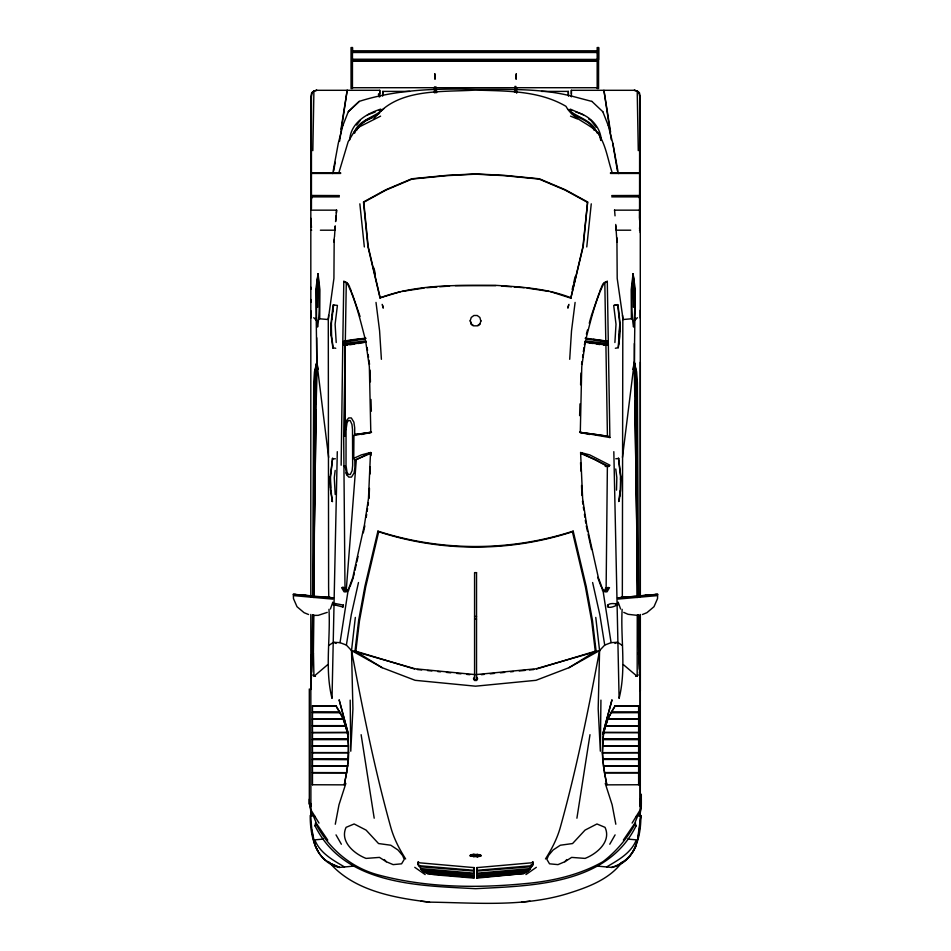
<?xml version="1.0" encoding="UTF-8"?>
<svg xmlns="http://www.w3.org/2000/svg" width="951" height="951" viewBox="0 0 951 951"><rect width="100%" height="100%" fill="white"/><g stroke="black" fill="none" stroke-linecap="round" stroke-linejoin="round"><path stroke-width="1.43" d="M310.822 302.394L310.822 287.19M314.08 597.478L314.959 382.659L315.268 371.853L316.826 362.224L315.803 289.532L318.05 273.698L319.905 289.734L319.714 318.787L328.285 319.548L328.606 587.124L328.773 597.49L333.325 597.906L331.649 597.68M316.6 289.128L316.505 317.705L317.586 327.049C320.404 309.444 318.989 291.398 318.05 273.698L316.6 289.128L317.979 274.126L317.67 307.339M352.452 47.55L352.452 88.514L351.05 88.514L351.038 47.55L352.452 47.55L352.452 50.225M379.734 96.836L379.734 90.297L315.958 90.309M470.186 855.912L471.209 854.699L473.895 854.39L479.898 854.699L480.921 855.912L477.212 856.72L470.186 855.912L474.05 855.187L480.921 855.912M470.186 855.199L474.05 855.936L474.05 856.649L470.674 855.912L471.601 854.747L474.05 854.462L474.05 855.187M471.209 856.411L471.209 855.698M471.209 855.413L471.209 854.699M471.601 856.364L470.674 855.199M471.601 854.747L470.674 855.912M473.895 856.72L473.895 856.007L477.212 856.007L477.212 856.72M473.895 854.39L473.895 855.115L477.212 855.115L477.212 854.39M480.921 855.199L477.069 855.936L477.069 856.649L479.506 856.364L480.445 855.199L477.069 854.462L477.069 855.187M479.506 856.364L480.445 855.199M479.506 854.747L480.445 855.912M479.898 856.411L479.898 855.698M479.898 855.413L479.898 854.699M516.655 93.186L516.655 87.409M568.318 95.801L568.318 91.391L541.535 91.391M597.787 68.615L597.787 87.718L351.834 87.718M351.834 60.793L597.787 60.793L351.834 60.959M597.787 55.752L597.775 50.795L351.834 50.795M598.583 47.55L598.571 88.514L597.169 88.514L597.169 47.55L598.571 47.55L598.571 59.568L351.834 59.568M616.914 237.786L617.199 278.381L622.834 317.693L622.334 597.49M637.645 597.454L636.492 382.659L636.183 371.853L634.281 362.224L635.316 289.532L633.057 273.698L631.202 289.734L631.393 318.787L622.834 319.548M638.632 784.848L638.632 772.854L604.551 772.854L606.821 784.848L638.632 784.753M639.975 207.52L639.975 172.773L610.459 172.773M639.524 672.167L640.32 690.925L640.308 614.738M640.308 596.907L640.285 310.169M640.285 232.591L640.285 210.159L614.453 210.159M313.473 597.454L314.626 382.659L314.924 371.853L316.826 362.224L328.642 457.383M348.72 590.535L346.235 590.321L344.987 587.682L343.68 436.354L345.035 436.14L345.201 344.987L366.135 342.158M310.822 310.715L310.799 596.907M341.147 465.217L342.776 343.668L365.624 340.862L366.337 341.968L344 344.94L342.776 343.668M311.595 672.167L312.534 614.917M312.629 597.18L313.711 382.777L314.472 371.889L316.838 362.188L316.719 337.771M474.299 870.331L474.311 867.633L419.724 862.83L418.25 862.034L417.988 864.602L420.33 865.79L474.299 870.331L473.895 867.526M634.793 396.353L634.365 343.513M334.193 237.786L333.92 278.381L328.285 319.548L328.606 315.34M343.739 466.394L345.058 465.669L346.723 474.727L348.744 477.081L351.478 477.129L354.105 472.932L354.889 467.357L354.83 460.343L353.76 458.334L353.938 435.522L370.807 432.17L369.345 366.67L365.624 340.862M421.531 868.643L474.276 873.244L474.299 871.092L420.734 866.801L418.476 865.386L421.935 869.678L474.264 873.993L474.252 875.514L422.66 870.902L420.485 868.477L421.935 869.678M639.548 220.156L639.666 208.673M316.79 365.172L314.163 542.522M313.854 615.119L313.39 653.349L312.285 654.775L310.906 686.194M345.035 436.14L345.201 344.987L343.68 436.354M600.937 700.126L600.343 751.207L598.191 708.768L599.582 650.555L595.766 617.425M309.325 799.149L309.325 804.32L309.313 688.952M640.201 806.436L640.308 799.149L641.307 799.113L641.307 806.389L639.785 815.899M311.464 675.044L310.858 689.487L310.799 654.847L312.332 654.847L312.95 614.738M313.224 596.907L313.497 579.076M314.305 527.08L314.959 484M315.268 464.694L316.112 409.726M316.196 403.783L316.838 362.188M312.843 150.65L313.913 91.07L316.909 90.286L313.782 91.094L311.678 92.853L310.822 96.467L310.822 289.33M337.296 451.677L332.018 698.414C324.671 669.017 330.627 639.096 328.975 609.341M342.8 342.289L343.81 281.33L346.889 282.613C355.698 300.302 360.191 319.869 365.172 338.889L342.8 342.289L344.072 341.088L353.249 339.626L365.802 338.164L365.172 338.889M345.32 341.231L346.283 282.768M622.144 609.341C620.48 639.096 626.436 669.017 619.101 698.414L613.823 451.677M317.682 291.505L318.05 273.698M312.332 654.847L313.105 615.095M640.308 804.32L640.32 614.441M619.565 331.756L619.779 323.53M620.1 323.542L618.614 344.381M616.521 490.134L616.83 477.652L615.761 468.974M620.528 479.696L620.599 476.962M620.92 476.974L620.634 489.824L619.089 501.141M333.1 604.313L333.183 605.026L333.337 603.576M579.623 415.635L579.991 403.878M580.597 384.786L580.978 373.03M382.623 95.837L382.789 91.391L409.584 91.391M369.071 498.36L369.464 488.339M370.022 474.014L370.308 466.858M655.441 594.494L657.688 594.327L657.51 598.654L653.991 606.714L646.906 612.694L642.436 614.512M638.632 772.652L638.632 739.426L602.993 739.426L602.435 752.847L603.481 765.971L638.632 765.888M602.993 739.426L602.625 745.905L638.632 745.905M637.253 615.119L637.17 676.363L623.309 664.571M334.146 242.232L334.312 239.557M334.479 236.882L335.251 225.898L334.907 230.201L320.38 230.201M371.009 455.541L371.175 452.712L370.521 452.521L361.356 454.899L353.76 458.334M569.708 359.3L571.515 330.865L575.105 302.43M591.26 203.835L586.767 246.951M634.507 289.128L633.057 273.698C632.13 291.398 630.703 309.444 633.532 327.049C635.648 309.515 634.697 291.672 633.128 274.126L633.449 307.339M639.548 228.87L640.285 218.29L640.285 96.467L639.429 92.853L637.336 91.094L634.198 90.297L637.206 91.07L639.429 92.853M622.465 457.383L634.281 362.224L635.85 371.853L636.148 382.659L637.039 597.478M417.988 864.602L418.202 861.784M346.235 590.321L356.328 459.523L371.259 453.14M336.547 210.112L335.608 221.583L336.155 215.889M514.491 92.116L514.966 86.363M515.311 92.116L515.787 86.363M336.416 213.024L336.666 210.159L310.822 210.159M400.597 291.648L379.984 297.865L367.871 246.285L363.484 201.992L385.797 189.772L411.735 178.788L446.459 175.388L475.559 173.902L504.648 175.388L539.372 178.788L565.31 189.772L587.623 201.992L582.939 246.559L570.826 298.127L550.522 291.648M587.623 201.992L583.236 246.285L570.826 298.127M595.908 865.981L611.98 867.455C635.304 861.844 641.057 836.191 640.879 815.471L637.729 837.95M640.534 815.435C639.559 832.838 637.919 854.497 620.337 863.544M528.447 870.902L476.855 875.514L476.843 873.993L529.172 869.678L530.622 868.477L525.76 872.84L476.891 877.012L477.14 873.196M476.903 878.118L476.891 877.488L524.072 873.505L476.903 878.118L477.188 875.3M602.993 739.189L603.671 732.615L605.68 725.982L638.632 725.982L638.632 739.189L602.993 739.189L603.671 732.46L605.68 726.065L638.632 726.065M355.341 617.425L351.525 650.555L352.916 708.768L350.776 751.207L350.182 700.126M347.626 765.971L348.482 746.083L312.475 746.083M414.493 668.993L355.02 650.983L358.646 620.444L364.911 586.327L377.927 531.134C441.014 551.639 510.105 551.639 573.18 531.134L586.196 586.327L592.461 620.444L596.087 650.983L536.614 668.993M355.805 651.59L359.43 621.062L365.695 586.945L378.7 531.752L377.927 531.134M312.475 772.569L346.568 772.652L348.399 759.492L312.475 759.397L348.399 759.492M331.875 319.191L332.41 314.84M332.767 311.952L333.29 307.613M332.398 501.534L330.805 489.884L330.496 477.414L332.624 458.049L330.163 477.354L330.484 489.824L332.398 501.534L332.042 498.039M335.18 470.424L334.288 477.652L335.192 494.496M476.843 873.993L477.188 871.175M342.8 606.179L342.99 607.011L343.418 605.133L335.073 603.505L334.419 604.8L342.895 607.011M618.649 341.694L619.053 338.782M615.356 348.268L618.257 347.709L619.814 336.392L620.123 323.922L618.031 304.926L613.692 305.414L616.01 324.22L614.893 342.526M618.709 501.534L620.314 489.884L620.623 477.414L618.495 458.049L620.944 477.354M619.636 496.398L620.409 490.74M639.702 815.435L641.307 803.94L641.307 794.228M476.843 873.244L476.82 871.092L530.385 866.801L532.631 865.386L529.588 868.643L476.843 873.244L477.236 870.438M532.905 861.784L533.119 864.602L530.777 865.79L476.808 870.331L477.212 867.526M581.572 364.352L581.964 361.558M582.571 357.362L582.975 354.557M583.367 351.763L583.973 347.567M584.378 344.761L585.483 340.862L608.331 343.668L609.876 437.543L579.635 432.253L589.525 434.5M585.483 340.862L581.762 366.67L580.3 432.17M589.989 734.695L576.912 818.205M339.614 141.212L347.163 90.309M366.23 517.237L366.67 514.336M367.11 511.424L367.538 508.523M367.978 505.623L368.417 502.71M332.719 173.569L338.306 143.221L342.859 125.473M622.406 645.503L617.544 642.27L611.077 642.662L604.729 645.075L599.582 650.555L568.96 667.697L536.019 680.31L475.559 686.182L415.1 680.31L382.159 667.697L351.525 650.555L346.378 645.075L340.03 642.662L348.185 589.977L352.69 577.875L364.423 525L368.465 498.657L370.521 452.521L354.83 460.343L356.328 459.523M345.177 427.784L346.735 420.271L348.672 417.941L351.323 417.929L353.891 422.161L354.687 427.748L354.711 434.595L353.938 435.522M340.969 129.241L347.198 90.297M346.378 645.075L351.299 614.655L358.479 582.535M333.73 170.823L335.192 162.276M632.95 369.428L633.746 365.101M335.287 824.232L338.984 804.796L345.855 783.422M312.475 784.753L344.298 784.848L346.568 772.854L312.475 772.854L312.475 784.848M332.826 602.173L330.413 608.997M353.724 575.937L354.343 573.156M354.961 570.386L356.197 564.823M356.815 562.041L358.051 556.478M363.294 532.845L364.839 525.891M334.514 604.313L334.693 605.074L335.073 603.505M335.168 604.337L334.55 605.383M568.508 305.271L567.842 308.136L568.971 304.379M572.169 289.508L573.168 285.217M573.822 282.352L575.153 276.622M349.718 139.856C350.681 122.952 366.278 113.799 380.721 109.115M585.935 338.889C590.916 319.869 595.409 300.302 604.218 282.613L607.297 281.33L608.307 342.289L585.935 338.889L585.317 338.164L607.047 341.088L608.307 342.289M586.398 334.098L587.468 330.045M589.275 323.269L590.714 317.86M636.314 825.373C607.38 885.048 532.275 885.702 475.559 888.686C419.082 885.631 344.452 885.203 315.197 826.122L315.494 823.007M338.746 173.141L348.137 141.77L354.057 131.927L359.74 126.685L380.602 116.141M473.016 325.706L471.244 324.386L470.222 320.665L471.244 317.468L473.907 315.494L477.2 315.494L479.875 317.468L480.885 321.2M478.091 325.706L479.875 324.386L480.885 320.665M333.575 604.456L333.219 603.481M342.859 605.93L343.418 605.133M605.716 725.649L607.808 718.956L615.19 705.737L638.632 705.737L638.632 725.732L605.716 725.732L607.808 719.158L638.632 719.158L607.808 719.051L611.208 712.477L638.632 712.477L611.208 712.561M591.07 316.505L599.249 292.765M615.796 604.099L616.45 605.383L616.319 603.861M349.98 586.743L353.415 577.328M599.724 291.363L600.973 288.165M342.871 125.52L348.316 111.636L359.228 101.377C396.817 89.382 436.45 88.395 475.559 89.346C507.62 89.525 540.12 88.17 571.492 96.099M529.172 869.678L529.588 868.643M354.723 133.081L356.387 129.146M328.701 645.503L333.575 642.27L340.03 642.662M316.505 317.705L315.696 319.5L316.635 320.035M545.482 858.943C551.913 848.803 557.357 838.342 560.567 826.443C576.663 768.527 588.407 709.589 599.582 650.555L536.019 668.779L475.559 674.639L415.1 668.779L351.525 650.555C362.7 709.589 374.444 768.527 390.54 826.443C393.75 838.342 399.194 848.803 405.625 858.943M601.389 287.095L603.041 283.838L607.297 281.33M636.35 845.177C632.07 856.138 622.703 864.126 611.481 867.407M315.851 823.685C328.606 848.482 350.86 867.514 377.951 874.837C426.048 887.735 476.689 888.377 525.974 883.538C552.638 881.101 579.421 875.027 602.898 861.725C616.51 851.371 627.565 838.057 635.613 823.007M609.769 844.226L615.095 834.883M474.513 676.934L473.455 678.717L474.513 680.5L476.606 680.5L477.652 678.717L476.606 676.934M622.013 862.177C609.627 879.069 588.776 886.914 569.399 893.048C524.322 907.444 476.106 902.737 429.543 902.142L421.079 901.156M611.208 712.311L615.19 705.737M608.093 587.326L606.227 590.393L603.707 590.607L601.626 588.087L604.812 591.867L607.047 591.819L609.484 587.67L605.395 588.182M632.106 823.067L640.201 809.848L634.579 823.614L623.345 840.113M353.808 133.104C358.872 119.339 374.314 117.876 383.824 108.699M356.649 130.311C360.869 120.563 371.877 118.97 379.568 113.193M639.393 669.278L638.002 615.095M356.601 125.056L360.179 120.373M312.285 654.775L313.45 653.266L313.937 676.363L327.798 664.571M373.826 118.911C396.829 87.73 441.169 92.366 475.559 90.072C506.289 91.153 538.551 90.274 565.976 106.322C572.918 119.196 587.314 122.394 597.062 131.927C605.989 143.97 607.57 159.304 612.361 173.141M631.393 318.787L632.201 317.896M564.811 861.725L571.646 857.398L585.055 858.408C596.883 853.82 611.6 841.469 605.026 827.346L596.955 823.97L585.043 830.104L572.561 843.549L560.329 845.225L553.078 850.016L548.465 855.531L546.884 859.383L549.523 863.817L557.987 864.625L564.811 861.725L566.796 859.549M603.73 344.975L607.118 344.94L608.331 343.668M605.228 466.418L608.711 466.465L609.96 465.217L589.751 454.899L580.597 452.521L582.642 498.657L586.684 525L598.417 577.875L602.922 589.977L611.077 642.662M616.212 603.944C604.658 601.519 604.372 611.445 616.521 605.312M608.105 607.011L608.2 606.179M615.927 603.505L615.986 604.539M634.483 320.546L637.384 317.705M348.328 111.683L359.24 101.424M359.609 125.782L365.469 120.539L372.281 117.651M311.678 92.853L313.913 91.07L312.213 92.853L311.441 96.467L311.441 208.673M378.7 531.752C441.288 552.198 509.819 552.198 572.407 531.752L573.18 531.134M332.446 458.869L335.334 458.762M470.222 320.665L471.244 323.851L473.907 325.824L477.2 325.824L479.875 323.851M525.951 874.563L536.352 867.312M618.649 458.489L615.784 458.762M568.96 667.697L596.087 650.983M606.56 866.955C618.031 860.239 631.333 852.988 636.29 839.864L627.696 839.067M634.483 320.035L635.411 319.5L634.614 317.705M635.66 676.399L638.228 674.996M380.281 298.127L368.18 246.559L363.793 202.254L386.094 190.034L412.033 179.061L446.768 175.65L475.559 174.164L504.351 175.65L539.074 179.061L565.013 190.034L587.326 202.254M614.976 643.458L617.544 642.27M327.239 612.385L318.216 615.345L313.343 615.404M367.455 114.905L375.181 112.016M379.045 110.566L381.624 109.603M379.984 297.865C416.966 284.064 457.288 285.359 496.149 285.371C521.469 287 547.277 288.426 571.135 297.865M343.014 587.326L341.623 587.67L344.06 591.819L346.295 591.867L349.481 588.087L347.4 590.607L344.88 590.393L343.014 587.326L345.712 588.182M361.594 434.5L371.472 432.253L370.807 432.17M378.32 94.28L379.734 93.971L379.734 90.309M333.646 304.712L331.317 323.982L331.626 336.452L333.219 348.102L332.636 347.757L335.751 348.268M332.03 501.141L332.434 500.951M636.278 816.208L640.38 815.423M618.186 599.071L656.761 595.671M617.472 597.929L640.237 595.897M346.616 341.017L359.169 339.174M349.849 344.773L353.891 344.143M475.108 856.471L475.904 856.162M402.059 291.422L424.063 288.046M618.091 597.882L618.851 597.775M530.04 901.156L521.564 902.142M364.043 433.323L354.711 434.595L371.472 432.253M619.351 597.68L617.674 597.906L622.109 597.442M620.979 597.525L627.101 596.919M357.933 343.501L360.37 343.204M365.481 433.145L371.211 432.479M620.242 597.668L626.103 597.109M360.358 339.031L365.66 338.449M656.654 594.434L657.688 594.327M481.384 674.687L484.285 674.402M490.11 673.831L494.484 673.403M500.297 672.832L504.672 672.393M510.497 671.822L513.397 671.537M519.222 670.966L525.047 670.396M529.41 669.968L533.784 669.54M654.942 594.589L657.01 594.399M479.684 855.9C471.185 856.661 469.2 855.329 476.439 855.448L479.708 855.9L471.434 856.09M314.829 816.208L310.228 815.471C310.05 836.191 315.815 861.844 339.127 867.455L355.21 865.981M323.423 839.067L314.829 839.864C319.786 852.988 333.088 860.239 344.547 866.955M479.684 856.09L475.5 854.735L475.559 855.745M652.291 594.839L655.287 594.565M311.678 197.856L310.822 197.939L311.583 198.7L311.06 197.772L311.678 197.772M644.873 595.492L649.058 595.124M652.588 594.803L640.106 595.908M476.867 876.014L527.662 871.496M602.399 590.535L604.884 590.321L606.132 587.682L607.38 466.394L594.779 459.523L581.085 453.627M626.043 597.109L635.399 596.313M636.481 596.099L641.39 595.683M641.236 595.695L645.931 595.29M649.699 594.969L653.325 594.672M645.717 595.314L649.973 594.946M653.004 594.696L655.798 594.47M426.94 287.713L436.854 286.988M439.683 286.774L449.597 286.049M614.928 304.879L617.674 304.617L619.802 323.982L618.257 347.709M607.582 605.133L608.141 605.93M604.765 341.159L607.047 341.088M611.743 195.561L639.666 195.478M351.834 52.281L597.787 52.281L597.787 50.795M351.834 52.495L597.787 52.495M351.834 59.378L597.775 59.568L597.787 55.61M351.941 59.83L597.692 59.83M571.373 93.971L571.373 90.309L635.161 90.309M340.648 172.773L311.143 172.773L311.143 207.52M311.143 173.451L340.648 173.451M610.459 173.451L639.975 173.451L639.975 172.773M310.822 196.881L339.364 196.881M611.743 196.881L640.285 196.881M639.441 197.772L640.059 197.772L639.524 198.7L640.285 197.939L639.429 197.856M310.822 230.201L311.666 230.201M630.739 230.201L616.212 230.201L615.832 225.91M639.452 230.201L640.285 230.201L640.285 318.11M455.267 285.633L495.851 285.633M636.956 542.522L634.317 365.172M474.573 616.45L476.534 616.45M474.573 619.172L476.534 619.172M638.501 637.015L638.775 654.847L640.308 654.847M339.899 712.311L335.929 705.737L312.475 705.737L312.475 725.732M312.475 705.832L335.929 705.832L343.311 719.051M615.19 705.832L638.632 705.832M312.475 712.228L339.899 712.228M611.208 712.228L638.632 712.311M339.899 712.477L312.475 712.477L339.899 712.561C342.146 713.333 349.445 738.487 343.311 719.253L312.475 719.158M312.475 719.051L343.311 718.956M312.475 725.649L345.403 725.649M312.475 725.982L345.427 725.982L347.448 732.46L348.125 739.189L312.475 739.189L312.475 725.982L345.427 726.065L347.448 732.555L348.125 739.189M312.475 732.46L347.448 732.46M603.671 732.46L638.632 732.46M312.475 732.71L347.448 732.555M603.671 732.555L638.632 732.615M312.475 752.574L348.672 752.574L348.125 739.426L312.475 739.426L312.475 772.652M312.475 739.509L348.125 739.509L348.482 745.905L312.475 745.905M602.993 739.509L638.632 739.509M638.632 746.178L602.625 746.083L602.435 752.657L638.632 752.574M312.475 752.752L348.672 752.752L348.399 759.243L312.475 759.243M638.632 752.752L602.435 752.752L602.72 759.243L638.632 759.397L602.72 759.492L604.551 772.652L603.481 766.173L638.632 766.173M602.72 759.243L638.632 759.243M312.475 765.888L347.626 765.888M312.475 766.078L347.626 766.078L346.568 772.652M604.551 772.569L638.632 772.569M474.05 855.936L477.069 855.936M311.441 195.478L339.364 195.561M344 344.94L347.377 344.975M637.657 615.404L628.076 614.31L623.761 612.385M308.564 614.512L304.094 612.694L297.009 606.714L293.49 598.654L293.312 594.327L295.559 594.494M332.802 599.118L294.239 595.671M501.51 286.049L511.424 286.774M514.253 286.988L524.167 287.713M295.202 594.47L297.996 594.696M297.675 594.672L301.301 594.969M301.027 594.946L305.283 595.314M305.069 595.29L309.764 595.695M320.416 596.729L330.758 597.668M309.61 595.683L314.519 596.099M310.763 595.897L330.021 597.525M306.127 595.492L310.894 595.908M301.942 595.124L306.317 595.504M298.412 594.803L302.192 595.148M423.457 871.496L474.24 876.014L474.228 877.012L425.359 872.84L422.66 870.902M295.713 594.565L298.709 594.839M293.99 594.399L296.058 594.589M417.334 669.54L421.697 669.968M427.522 670.538L431.885 670.966M437.71 671.537L440.622 671.822M446.447 672.393L450.81 672.832M456.635 673.403L460.997 673.831M466.822 674.402L469.735 674.687M293.312 594.327L294.346 594.434M585.447 338.449L590.761 339.031M584.782 341.968L607.118 344.94M584.972 342.158L605.918 344.987L607.427 436.354A376.311 24.096 0 0 0 587.064 433.323M429.543 902.142C394.178 897.934 353.32 890.707 329.105 862.177M579.635 432.253L608.628 436.307L609.876 437.543M589.525 343.061L593.174 343.501M593.127 339.329L604.491 341.017M327.988 597.276L333.528 597.929M332.149 597.775L332.909 597.882M527.044 288.046L549.048 291.422M597.216 344.143L599.915 344.571M571.503 96.051L591.879 101.424M569.376 109.603L571.955 110.566M575.819 112.016C589.014 115.249 600.236 125.865 601.282 139.856M570.517 116.141L577.281 118.911M386.296 861.725L393.132 864.625L401.584 863.817L404.234 859.383L402.642 855.531L398.029 850.016L390.79 845.225L378.546 843.549L366.076 830.104L354.152 823.97L346.081 827.346C339.507 841.469 354.224 853.82 366.064 858.408L379.473 857.398L386.296 861.725L384.323 859.549M570.279 109.115L583.545 114.905M339.626 867.407L330.77 863.544L324.41 859.442M330.615 863.556L339.471 867.431M333.575 642.27L336.131 643.458M580.597 452.521L608.711 466.465M312.879 674.996L315.447 676.399M588.645 118.982L590.928 120.373L596.301 127.398M355.02 650.983L382.159 667.697M414.755 867.312L425.156 874.563M571.539 113.193C579.23 118.97 590.238 120.563 594.458 130.311L591.498 125.782M568.187 109.472C577.59 118.079 592.342 119.731 597.192 133.104M591.891 101.377L602.779 111.683M313.735 317.705L316.635 320.546M343.81 281.33L348.066 283.838L349.73 287.095M318.906 317.896L319.714 318.787M617.663 603.576L617.817 605.026L618.043 604.432M324.564 859.431C311.952 848.435 311.928 830.734 310.727 815.423M637.729 653.349L638.822 654.775L640.201 686.194L640.201 809.146M327.762 840.113L316.528 823.614L310.906 809.848L319.001 823.067M617.781 603.481L617.425 604.456M336.024 834.883L341.35 844.226M314.805 825.373L315.197 826.122M318.478 852.037L314.912 845.154L312.023 830.116M620.587 608.997L618.174 602.173M616.046 604.693L616.486 604.313M602.791 111.636L608.248 125.52M350.146 288.165L351.383 291.363M345.998 472.79L346.723 474.727M597.692 577.328L601.139 586.743M351.87 292.765L360.049 316.505M605.252 783.422L612.135 804.796L615.82 824.232M382.147 304.379L383.265 308.136L382.599 305.271M635.268 823.685L635.922 826.122M608.26 125.473L612.801 143.268L617.377 170.823M598.773 132.427L600.806 140.463M634.269 362.188L636.635 371.889L637.396 382.777L638.49 597.18M572.407 531.752L585.424 586.945L591.688 621.062L595.314 651.59M373.969 268.027L375.288 273.757M592.628 582.535L599.819 614.655L604.729 645.075M586.28 525.891L587.516 531.454M588.134 534.236L591.522 549.523M435.665 92.616L434.452 86.933L434.452 92.853M604.551 772.949L606.821 784.848M317.361 365.101L318.157 369.428M374.195 818.205L361.13 734.695M612.801 143.268L618.388 173.569M610.601 132.118L603.921 90.297L611.279 139.749M311.322 815.899L309.812 803.476M582.476 501.26L582.915 504.161M583.355 507.073L583.783 509.974M584.437 514.336L584.877 517.237M585.317 520.149L585.757 523.05M367.134 347.567L367.538 350.36M368.144 354.557L368.548 357.362M368.94 360.156L369.547 364.352M473.883 870.438L474.276 873.244M309.812 803.94L310.406 808.255M310.811 811.132L311.417 815.435M336.214 342.526L335.109 324.22L337.415 305.414L333.076 304.926L330.996 323.922L331.305 336.392L332.85 347.709M331.043 490.764L331.435 493.676M376.014 302.43L379.592 330.865L381.399 359.3M364.34 246.951L359.858 203.835M533.119 864.602L532.857 862.034L531.383 862.83L476.796 867.633L476.808 870.331M436.2 87.028L436.664 92.639M435.38 87.028L435.843 92.639M614.572 210.112L615.035 215.853M615.737 224.46L616.961 242.232M622.513 315.34L622.727 318.145M531.181 864.435L531.383 867.253M310.822 218.29L311.476 227.551M580.55 462.614L580.978 471.149M568.318 91.391L568.496 95.837M581.536 485.474L581.929 495.495M370.046 370.094L370.415 381.838M370.973 399.468L371.354 411.224M331.34 323.53L331.412 326.276M331.019 323.542L331.328 335.893M330.187 476.974L330.472 487.958M633.057 273.698L633.425 291.505M638.276 150.65L637.206 91.07L638.906 92.853L639.666 96.467L639.548 218.29M634.864 400.811L635.732 457.265M636.005 475.084L636.695 519.65M637.455 568.674L637.883 596.907M638.157 614.738L638.228 619.184M604.824 282.768L605.799 341.231M310.87 803.524L310.906 806.436M640.308 799.149L640.344 801.788M638.573 614.917L638.775 654.847M571.373 90.297L571.373 96.836M379.021 93.959L379.021 96.824M640.32 362.188L640.32 595.16M597.787 60.793L597.787 68.757M382.789 91.391L382.789 95.801M346.568 772.854L344.298 784.848M310.822 299.541L310.822 318.11M310.799 614.441L310.906 809.146M579.955 432.467A376.311 24.096 0 0 1 585.685 433.145M346.057 429.543L346.021 465.431L347.044 472.302L348.411 474.442L350.289 474.49L352.108 470.674L352.655 465.586L352.512 429.507L351.953 424.408L350.182 420.556L348.363 420.568L347.056 422.684L346.057 429.543M434.845 73.905L434.999 79.028L434.845 73.905M474.216 877.488L474.216 878.118L434.583 874.777L427.047 873.505L474.216 877.488M611.945 700.019L602.72 734.22L611.945 700.019M516.274 73.905L516.108 79.028L516.274 73.905M476.534 572.633L474.573 572.633L474.573 679.929L476.534 679.929L476.534 572.633M348.399 734.22L339.174 700.019L348.399 734.22"/></g></svg>
